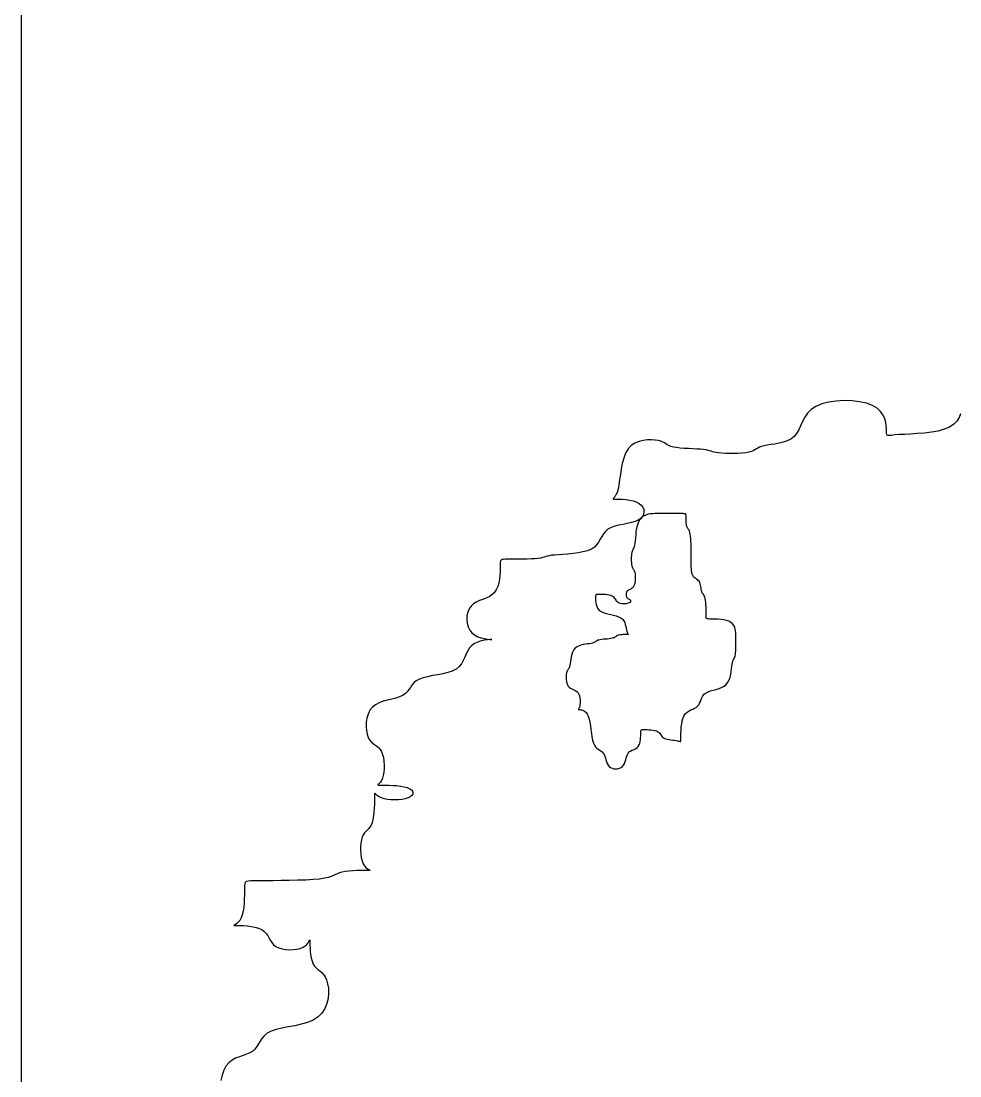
# Model space of a CAD drawing. Header units: millimetres. Extents: x -4017 to 59953, y -688 to 66564.
# Drawn here: x 35108 to 36040, y 10643 to 11690 of the extents above; entities that cross this region are included whole.
import ezdxf

# ---------------------------------------------------------------- set-up
doc = ezdxf.new("R2010")
doc.units = ezdxf.units.MM
doc.layers.add('www.cad-blocks.net', color=7, linetype='Continuous')

# ---------------------------------------------------------------- blocks, each defined once
blk = doc.blocks.new('A$C516926BB')
blk.add_line((37.5671, 38.5194), (37.5671, 0))
blk = doc.blocks.new('A$C041A49A9')
at = {"linetype": 'Continuous'}
for p, q in [((0.6183, 1.5822), (0.6114, 1.5804)), ((0.6258, 1.5833), (0.6183, 1.5822)), ((0.6336, 1.5837), (0.6258, 1.5833)), ((0.6415, 1.5834), (0.6336, 1.5837)), ((0.649, 1.5825), (0.6415, 1.5834)), ((0.6558, 1.581), (0.649, 1.5825)), ((0.5973, 1.5712), (0.5946, 1.5672)), ((0.6009, 1.5748), (0.5973, 1.5712)), ((0.6056, 1.578), (0.6009, 1.5748)), ((0.6114, 1.5804), (0.6056, 1.578)), ((0.6617, 1.5788), (0.6558, 1.581)), ((0.6663, 1.5761), (0.6617, 1.5788)), ((0.6698, 1.5728), (0.6663, 1.5761)), ((0.6723, 1.5693), (0.6698, 1.5728)), ((0.5924, 1.563), (0.5904, 1.5588)), ((0.5946, 1.5672), (0.5924, 1.563)), ((0.674, 1.5657), (0.6723, 1.5693)), ((0.675, 1.5621), (0.674, 1.5657)), ((0.6755, 1.5587), (0.675, 1.5621)), ((0.7455, 1.5634), (0.7424, 1.5602)), ((0.7478, 1.567), (0.7455, 1.5634)), ((0.7493, 1.5707), (0.7478, 1.567)), ((0.5865, 1.5511), (0.584, 1.548)), ((0.5886, 1.5548), (0.5865, 1.5511)), ((0.5904, 1.5588), (0.5886, 1.5548)), ((0.6757, 1.5556), (0.6755, 1.5587)), ((0.6757, 1.5531), (0.6757, 1.5556)), ((0.6758, 1.5513), (0.6757, 1.5531)), ((0.6759, 1.5501), (0.6758, 1.5513)), ((0.6764, 1.5493), (0.6759, 1.5501)), ((0.6935, 1.5502), (0.6882, 1.5499)), ((0.6996, 1.5505), (0.6935, 1.5502)), ((0.7063, 1.5509), (0.6996, 1.5505)), ((0.7133, 1.5515), (0.7063, 1.5509)), ((0.7203, 1.5523), (0.7133, 1.5515)), ((0.727, 1.5535), (0.7203, 1.5523)), ((0.7331, 1.5552), (0.727, 1.5535)), ((0.7383, 1.5574), (0.7331, 1.5552)), ((0.7424, 1.5602), (0.7383, 1.5574)), ((0.426, 1.5414), (0.4224, 1.539)), ((0.4301, 1.5431), (0.426, 1.5414)), ((0.4342, 1.5442), (0.4301, 1.5431)), ((0.4384, 1.5447), (0.4342, 1.5442)), ((0.4424, 1.5448), (0.4384, 1.5447)), ((0.4461, 1.5445), (0.4424, 1.5448)), ((0.4492, 1.544), (0.4461, 1.5445)), ((0.4517, 1.5434), (0.4492, 1.544)), ((0.4537, 1.5426), (0.4517, 1.5434)), ((0.4553, 1.5417), (0.4537, 1.5426)), ((0.4567, 1.5408), (0.4553, 1.5417)), ((0.4581, 1.5399), (0.4567, 1.5408)), ((0.4598, 1.539), (0.4581, 1.5399)), ((0.5609, 1.54), (0.5572, 1.5395)), ((0.5649, 1.5405), (0.5609, 1.54)), ((0.5691, 1.5413), (0.5649, 1.5405)), ((0.5732, 1.5423), (0.5691, 1.5413)), ((0.5773, 1.5437), (0.5732, 1.5423)), ((0.5809, 1.5455), (0.5773, 1.5437)), ((0.584, 1.548), (0.5809, 1.5455)), ((0.6773, 1.549), (0.6764, 1.5493)), ((0.6788, 1.549), (0.6773, 1.549)), ((0.681, 1.5492), (0.6788, 1.549)), ((0.6841, 1.5496), (0.681, 1.5492)), ((0.6882, 1.5499), (0.6841, 1.5496)), ((0.4168, 1.5315), (0.4149, 1.5267)), ((0.4193, 1.5357), (0.4168, 1.5315)), ((0.4224, 1.539), (0.4193, 1.5357)), ((0.4617, 1.5383), (0.4598, 1.539)), ((0.4642, 1.5376), (0.4617, 1.5383)), ((0.4673, 1.537), (0.4642, 1.5376)), ((0.471, 1.5366), (0.4673, 1.537)), ((0.475, 1.5363), (0.471, 1.5366)), ((0.4792, 1.5361), (0.475, 1.5363)), ((0.4834, 1.5358), (0.4792, 1.5361)), ((0.4874, 1.5356), (0.4834, 1.5358)), ((0.491, 1.5354), (0.4874, 1.5356)), ((0.4942, 1.5351), (0.491, 1.5354)), ((0.4966, 1.5348), (0.4942, 1.5351)), ((0.4986, 1.5343), (0.4966, 1.5348)), ((0.5002, 1.5339), (0.4986, 1.5343)), ((0.5017, 1.5334), (0.5002, 1.5339)), ((0.5031, 1.5329), (0.5017, 1.5334)), ((0.5047, 1.5325), (0.5031, 1.5329)), ((0.5067, 1.5321), (0.5047, 1.5325)), ((0.5091, 1.5317), (0.5067, 1.5321)), ((0.5123, 1.5314), (0.5091, 1.5317)), ((0.5159, 1.5312), (0.5123, 1.5314)), ((0.5199, 1.5311), (0.5159, 1.5312)), ((0.5241, 1.5312), (0.5199, 1.5311)), ((0.5283, 1.5313), (0.5241, 1.5312)), ((0.5323, 1.5315), (0.5283, 1.5313)), ((0.536, 1.5319), (0.5323, 1.5315)), ((0.5391, 1.5325), (0.536, 1.5319)), ((0.5416, 1.5331), (0.5391, 1.5325)), ((0.5435, 1.5339), (0.5416, 1.5331)), ((0.5452, 1.5348), (0.5435, 1.5339)), ((0.5466, 1.5357), (0.5452, 1.5348)), ((0.548, 1.5366), (0.5466, 1.5357)), ((0.5496, 1.5374), (0.548, 1.5366)), ((0.5516, 1.5382), (0.5496, 1.5374)), ((0.5541, 1.5389), (0.5516, 1.5382)), ((0.5572, 1.5395), (0.5541, 1.5389)), ((0.4135, 1.5213), (0.4124, 1.5158)), ((0.4149, 1.5267), (0.4135, 1.5213)), ((0.4116, 1.5102), (0.4108, 1.5049)), ((0.4124, 1.5158), (0.4116, 1.5102)), ((0.4101, 1.5), (0.4093, 1.4959)), ((0.4108, 1.5049), (0.4101, 1.5)), ((0.4061, 1.4883), (0.4052, 1.4871)), ((0.4072, 1.4901), (0.4061, 1.4883)), ((0.4083, 1.4926), (0.4072, 1.4901)), ((0.4093, 1.4959), (0.4083, 1.4926)), ((0.4046, 1.4864), (0.4045, 1.4861)), ((0.4045, 1.4861), (0.4049, 1.4859)), ((0.4052, 1.4871), (0.4046, 1.4864)), ((0.4049, 1.4859), (0.4061, 1.4859)), ((0.4061, 1.4859), (0.408, 1.4859)), ((0.408, 1.4859), (0.4107, 1.4858)), ((0.4107, 1.4858), (0.4138, 1.4857)), ((0.4138, 1.4857), (0.4172, 1.4854)), ((0.4172, 1.4854), (0.4207, 1.4849)), ((0.4207, 1.4849), (0.4242, 1.4841)), ((0.4242, 1.4841), (0.4274, 1.4831)), ((0.4274, 1.4831), (0.4302, 1.4817)), ((0.4302, 1.4817), (0.4323, 1.48)), ((0.4323, 1.48), (0.4339, 1.478)), ((0.4339, 1.478), (0.4348, 1.4757)), ((0.4318, 1.4668), (0.4293, 1.465)), ((0.4326, 1.4675), (0.4309, 1.4656)), ((0.4335, 1.4688), (0.4318, 1.4668)), ((0.4347, 1.469), (0.4326, 1.4675)), ((0.4346, 1.4711), (0.4335, 1.4688)), ((0.435, 1.4734), (0.4346, 1.4711)), ((0.4369, 1.4701), (0.4347, 1.469)), ((0.4348, 1.4757), (0.435, 1.4734)), ((0.4392, 1.4708), (0.4369, 1.4701)), ((0.4416, 1.4712), (0.4392, 1.4708)), ((0.4438, 1.4714), (0.4416, 1.4712)), ((0.4458, 1.4715), (0.4438, 1.4714)), ((0.4476, 1.4715), (0.4458, 1.4715)), ((0.449, 1.4715), (0.4476, 1.4715)), ((0.4501, 1.4715), (0.449, 1.4715)), ((0.451, 1.4715), (0.4501, 1.4715)), ((0.4517, 1.4715), (0.451, 1.4715)), ((0.4525, 1.4715), (0.4517, 1.4715)), ((0.4534, 1.4715), (0.4525, 1.4715)), ((0.4545, 1.4715), (0.4534, 1.4715)), ((0.4559, 1.4715), (0.4545, 1.4715)), ((0.4577, 1.4715), (0.4559, 1.4715)), ((0.4597, 1.4715), (0.4577, 1.4715)), ((0.4619, 1.4715), (0.4597, 1.4715)), ((0.4643, 1.4715), (0.4619, 1.4715)), ((0.4666, 1.4715), (0.4643, 1.4715)), ((0.4688, 1.4715), (0.4666, 1.4715)), ((0.4709, 1.4715), (0.4688, 1.4715)), ((0.4726, 1.4715), (0.4709, 1.4715)), ((0.474, 1.4715), (0.4726, 1.4715)), ((0.475, 1.4714), (0.474, 1.4715)), ((0.4758, 1.4714), (0.475, 1.4714)), ((0.4763, 1.4712), (0.4758, 1.4714)), ((0.4766, 1.4709), (0.4763, 1.4712)), ((0.4767, 1.4704), (0.4766, 1.4709)), ((0.4768, 1.4698), (0.4767, 1.4704)), ((0.4768, 1.4689), (0.4768, 1.4698)), ((0.4768, 1.4679), (0.4768, 1.4689)), ((0.4768, 1.4666), (0.4768, 1.4679)), ((0.4768, 1.4652), (0.4768, 1.4666)), ((0.3993, 1.4559), (0.3969, 1.4539)), ((0.4025, 1.4576), (0.3993, 1.4559)), ((0.4061, 1.4589), (0.4025, 1.4576)), ((0.4101, 1.4599), (0.4061, 1.4589)), ((0.4143, 1.4608), (0.4101, 1.4599)), ((0.4185, 1.4616), (0.4143, 1.4608)), ((0.4225, 1.4626), (0.4185, 1.4616)), ((0.4262, 1.4637), (0.4225, 1.4626)), ((0.4293, 1.465), (0.4262, 1.4637)), ((0.4277, 1.4571), (0.4271, 1.4538)), ((0.4285, 1.4603), (0.4277, 1.4571)), ((0.4295, 1.4632), (0.4285, 1.4603)), ((0.4309, 1.4656), (0.4295, 1.4632)), ((0.4769, 1.4638), (0.4768, 1.4652)), ((0.477, 1.4624), (0.4769, 1.4638)), ((0.4771, 1.461), (0.477, 1.4624)), ((0.4774, 1.4598), (0.4771, 1.461)), ((0.4776, 1.4587), (0.4774, 1.4598)), ((0.478, 1.4578), (0.4776, 1.4587)), ((0.4784, 1.4571), (0.478, 1.4578)), ((0.4789, 1.4565), (0.4784, 1.4571)), ((0.4793, 1.4558), (0.4789, 1.4565)), ((0.4798, 1.4551), (0.4793, 1.4558)), ((0.3917, 1.4461), (0.39, 1.4433)), ((0.3932, 1.4488), (0.3917, 1.4461)), ((0.3949, 1.4515), (0.3932, 1.4488)), ((0.3969, 1.4539), (0.3949, 1.4515)), ((0.4265, 1.4474), (0.4262, 1.4445)), ((0.4268, 1.4506), (0.4265, 1.4474)), ((0.4271, 1.4538), (0.4268, 1.4506)), ((0.4803, 1.4541), (0.4798, 1.4551)), ((0.4807, 1.4528), (0.4803, 1.4541)), ((0.481, 1.4512), (0.4807, 1.4528)), ((0.4813, 1.4491), (0.481, 1.4512)), ((0.4815, 1.4467), (0.4813, 1.4491)), ((0.4817, 1.4441), (0.4815, 1.4467)), ((0.3828, 1.4362), (0.379, 1.4346)), ((0.3858, 1.4383), (0.3828, 1.4362)), ((0.3881, 1.4407), (0.3858, 1.4383)), ((0.39, 1.4433), (0.3881, 1.4407)), ((0.4236, 1.4349), (0.4232, 1.434)), ((0.424, 1.4357), (0.4236, 1.4349)), ((0.4244, 1.4365), (0.424, 1.4357)), ((0.4249, 1.4375), (0.4244, 1.4365)), ((0.4253, 1.4386), (0.4249, 1.4375)), ((0.4256, 1.4401), (0.4253, 1.4386)), ((0.426, 1.4421), (0.4256, 1.4401)), ((0.4262, 1.4445), (0.426, 1.4421)), ((0.4818, 1.4413), (0.4817, 1.4441)), ((0.4819, 1.4386), (0.4818, 1.4413)), ((0.4819, 1.4359), (0.4819, 1.4386)), ((0.4819, 1.4335), (0.4819, 1.4359)), ((0.2927, 1.4245), (0.2924, 1.4234)), ((0.2932, 1.4253), (0.2927, 1.4245)), ((0.2941, 1.4258), (0.2932, 1.4253)), ((0.2955, 1.4261), (0.2941, 1.4258)), ((0.2973, 1.4262), (0.2955, 1.4261)), ((0.2998, 1.4262), (0.2973, 1.4262)), ((0.3029, 1.4262), (0.2998, 1.4262)), ((0.3066, 1.4262), (0.3029, 1.4262)), ((0.3106, 1.4262), (0.3066, 1.4262)), ((0.3148, 1.4263), (0.3106, 1.4262)), ((0.319, 1.4264), (0.3148, 1.4263)), ((0.323, 1.4265), (0.319, 1.4264)), ((0.3266, 1.4267), (0.323, 1.4265)), ((0.3298, 1.427), (0.3266, 1.4267)), ((0.3322, 1.4274), (0.3298, 1.427)), ((0.3342, 1.4278), (0.3322, 1.4274)), ((0.3359, 1.4283), (0.3342, 1.4278)), ((0.3374, 1.4287), (0.3359, 1.4283)), ((0.3391, 1.4292), (0.3374, 1.4287)), ((0.341, 1.4297), (0.3391, 1.4292)), ((0.3433, 1.4301), (0.341, 1.4297)), ((0.3463, 1.4304), (0.3433, 1.4301)), ((0.3502, 1.4307), (0.3463, 1.4304)), ((0.3546, 1.431), (0.3502, 1.4307)), ((0.3595, 1.4313), (0.3546, 1.431)), ((0.3646, 1.4318), (0.3595, 1.4313)), ((0.3696, 1.4324), (0.3646, 1.4318)), ((0.3745, 1.4334), (0.3696, 1.4324)), ((0.379, 1.4346), (0.3745, 1.4334)), ((0.4225, 1.4299), (0.4224, 1.4281)), ((0.4224, 1.4281), (0.4224, 1.4263)), ((0.4224, 1.4263), (0.4224, 1.4244)), ((0.4224, 1.4244), (0.4225, 1.4226)), ((0.4227, 1.4315), (0.4225, 1.4299)), ((0.4229, 1.4329), (0.4227, 1.4315)), ((0.4232, 1.434), (0.4229, 1.4329)), ((0.4819, 1.4315), (0.4819, 1.4335)), ((0.4819, 1.4298), (0.4819, 1.4315)), ((0.4819, 1.4286), (0.4819, 1.4298)), ((0.4819, 1.4276), (0.4819, 1.4286)), ((0.4819, 1.4267), (0.4819, 1.4276)), ((0.4819, 1.426), (0.4819, 1.4267)), ((0.4819, 1.4252), (0.4819, 1.426)), ((0.4819, 1.4243), (0.4819, 1.4252)), ((0.2923, 1.4168), (0.2922, 1.4135)), ((0.2924, 1.4234), (0.2923, 1.4217)), ((0.2923, 1.4217), (0.2923, 1.4195)), ((0.2923, 1.4195), (0.2923, 1.4168)), ((0.4225, 1.4226), (0.4227, 1.421)), ((0.4227, 1.421), (0.4229, 1.4196)), ((0.4229, 1.4196), (0.4232, 1.4185)), ((0.4232, 1.4185), (0.4236, 1.4177)), ((0.4236, 1.4177), (0.424, 1.4169)), ((0.424, 1.4169), (0.4244, 1.4163)), ((0.4244, 1.4163), (0.4249, 1.4157)), ((0.4249, 1.4157), (0.4253, 1.415)), ((0.4253, 1.415), (0.4256, 1.4141)), ((0.4256, 1.4141), (0.426, 1.413)), ((0.4819, 1.4232), (0.4819, 1.4243)), ((0.4819, 1.4218), (0.4819, 1.4232)), ((0.4819, 1.4202), (0.4819, 1.4218)), ((0.482, 1.4184), (0.4819, 1.4202)), ((0.4821, 1.4166), (0.482, 1.4184)), ((0.4823, 1.4147), (0.4821, 1.4166)), ((0.4826, 1.413), (0.4823, 1.4147)), ((0.2916, 1.4063), (0.2909, 1.4025)), ((0.292, 1.41), (0.2916, 1.4063)), ((0.2922, 1.4135), (0.292, 1.41)), ((0.426, 1.413), (0.4262, 1.4116)), ((0.4263, 1.4045), (0.426, 1.4027)), ((0.4262, 1.4116), (0.4264, 1.41)), ((0.4264, 1.4063), (0.4263, 1.4045)), ((0.4264, 1.41), (0.4264, 1.4082)), ((0.4264, 1.4082), (0.4264, 1.4063)), ((0.483, 1.4113), (0.4826, 1.413)), ((0.4835, 1.4099), (0.483, 1.4113)), ((0.4842, 1.4088), (0.4835, 1.4099)), ((0.485, 1.408), (0.4842, 1.4088)), ((0.4858, 1.4073), (0.485, 1.408)), ((0.4867, 1.4067), (0.4858, 1.4073)), ((0.4876, 1.4062), (0.4867, 1.4067)), ((0.4885, 1.4056), (0.4876, 1.4062)), ((0.4893, 1.4049), (0.4885, 1.4056)), ((0.49, 1.4041), (0.4893, 1.4049)), ((0.4905, 1.403), (0.49, 1.4041)), ((0.2865, 1.393), (0.2841, 1.3908)), ((0.2884, 1.3958), (0.2865, 1.393)), ((0.2899, 1.399), (0.2884, 1.3958)), ((0.2909, 1.4025), (0.2899, 1.399)), ((0.4177, 1.3933), (0.4175, 1.3925)), ((0.4181, 1.3941), (0.4177, 1.3933)), ((0.4187, 1.3948), (0.4181, 1.3941)), ((0.4193, 1.3953), (0.4187, 1.3948)), ((0.4201, 1.3958), (0.4193, 1.3953)), ((0.421, 1.3962), (0.4201, 1.3958)), ((0.4219, 1.3966), (0.421, 1.3962)), ((0.4228, 1.3971), (0.4219, 1.3966)), ((0.4236, 1.3978), (0.4228, 1.3971)), ((0.4244, 1.3986), (0.4236, 1.3978)), ((0.4251, 1.3997), (0.4244, 1.3986)), ((0.4256, 1.4011), (0.4251, 1.3997)), ((0.426, 1.4027), (0.4256, 1.4011)), ((0.4909, 1.4018), (0.4905, 1.403)), ((0.4912, 1.4004), (0.4909, 1.4018)), ((0.4915, 1.399), (0.4912, 1.4004)), ((0.4917, 1.3975), (0.4915, 1.399)), ((0.4919, 1.3962), (0.4917, 1.3975)), ((0.4921, 1.3949), (0.4919, 1.3962)), ((0.4924, 1.3938), (0.4921, 1.3949)), ((0.4928, 1.393), (0.4924, 1.3938)), ((0.4932, 1.3923), (0.4928, 1.393)), ((0.2686, 1.3836), (0.2658, 1.3819)), ((0.2717, 1.3851), (0.2686, 1.3836)), ((0.275, 1.3863), (0.2717, 1.3851)), ((0.2782, 1.3876), (0.275, 1.3863)), ((0.2813, 1.389), (0.2782, 1.3876)), ((0.2841, 1.3908), (0.2813, 1.389)), ((0.3871, 1.3905), (0.3869, 1.3899)), ((0.3869, 1.3899), (0.3869, 1.389)), ((0.3869, 1.389), (0.3869, 1.388)), ((0.3869, 1.388), (0.3869, 1.3866)), ((0.3869, 1.3866), (0.387, 1.3849)), ((0.387, 1.3849), (0.3872, 1.3832)), ((0.3873, 1.3909), (0.3871, 1.3905)), ((0.3872, 1.3832), (0.3875, 1.3813)), ((0.3877, 1.3911), (0.3873, 1.3909)), ((0.3883, 1.3912), (0.3877, 1.3911)), ((0.3891, 1.3913), (0.3883, 1.3912)), ((0.3902, 1.3913), (0.3891, 1.3913)), ((0.3916, 1.3913), (0.3902, 1.3913)), ((0.3932, 1.3912), (0.3916, 1.3913)), ((0.395, 1.3912), (0.3932, 1.3912)), ((0.3969, 1.3911), (0.395, 1.3912)), ((0.3987, 1.3909), (0.3969, 1.3911)), ((0.4005, 1.3906), (0.3987, 1.3909)), ((0.4021, 1.3902), (0.4005, 1.3906)), ((0.4035, 1.3897), (0.4021, 1.3902)), ((0.4046, 1.389), (0.4035, 1.3897)), ((0.4054, 1.3882), (0.4046, 1.389)), ((0.4061, 1.3873), (0.4054, 1.3882)), ((0.4067, 1.3864), (0.4061, 1.3873)), ((0.4073, 1.3855), (0.4067, 1.3864)), ((0.4078, 1.3847), (0.4073, 1.3855)), ((0.4085, 1.3839), (0.4078, 1.3847)), ((0.4094, 1.3832), (0.4085, 1.3839)), ((0.4104, 1.3827), (0.4094, 1.3832)), ((0.4117, 1.3823), (0.4104, 1.3827)), ((0.4174, 1.3916), (0.4173, 1.3907)), ((0.4173, 1.3907), (0.4174, 1.3898)), ((0.4175, 1.3925), (0.4174, 1.3916)), ((0.4174, 1.3898), (0.4176, 1.389)), ((0.4176, 1.389), (0.4179, 1.3883)), ((0.4179, 1.3883), (0.4183, 1.3878)), ((0.4183, 1.3878), (0.4187, 1.3874)), ((0.4196, 1.3825), (0.4185, 1.3822)), ((0.4187, 1.3874), (0.4191, 1.3871)), ((0.4191, 1.3871), (0.4196, 1.3868)), ((0.4196, 1.3868), (0.4201, 1.3866)), ((0.4205, 1.3828), (0.4196, 1.3825)), ((0.4201, 1.3866), (0.4205, 1.3864)), ((0.4205, 1.3864), (0.421, 1.3862)), ((0.4211, 1.3832), (0.4205, 1.3828)), ((0.421, 1.3862), (0.4213, 1.3859)), ((0.4215, 1.3837), (0.4211, 1.3832)), ((0.4213, 1.3859), (0.4216, 1.3855)), ((0.4217, 1.3842), (0.4215, 1.3837)), ((0.4216, 1.3855), (0.4218, 1.3851)), ((0.4218, 1.3846), (0.4217, 1.3842)), ((0.4218, 1.3851), (0.4218, 1.3846)), ((0.4937, 1.3917), (0.4932, 1.3923)), ((0.4941, 1.3911), (0.4937, 1.3917)), ((0.4946, 1.3904), (0.4941, 1.3911)), ((0.4951, 1.3896), (0.4946, 1.3904)), ((0.4955, 1.3885), (0.4951, 1.3896)), ((0.4958, 1.3872), (0.4955, 1.3885)), ((0.4961, 1.3855), (0.4958, 1.3872)), ((0.4963, 1.3835), (0.4961, 1.3855)), ((0.4965, 1.3813), (0.4963, 1.3835)), ((0.2601, 1.3737), (0.2594, 1.3701)), ((0.2615, 1.3769), (0.2601, 1.3737)), ((0.2634, 1.3797), (0.2615, 1.3769)), ((0.2658, 1.3819), (0.2634, 1.3797)), ((0.3875, 1.3813), (0.3881, 1.3795)), ((0.3881, 1.3795), (0.389, 1.3777)), ((0.389, 1.3777), (0.3903, 1.3761)), ((0.3903, 1.3761), (0.3919, 1.3747)), ((0.3919, 1.3747), (0.394, 1.3736)), ((0.394, 1.3736), (0.3965, 1.3727)), ((0.3965, 1.3727), (0.3992, 1.372)), ((0.3992, 1.372), (0.402, 1.3714)), ((0.4131, 1.382), (0.4117, 1.3823)), ((0.4145, 1.3819), (0.4131, 1.382)), ((0.4159, 1.3819), (0.4145, 1.3819)), ((0.4173, 1.382), (0.4159, 1.3819)), ((0.4185, 1.3822), (0.4173, 1.382)), ((0.4966, 1.379), (0.4965, 1.3813)), ((0.4966, 1.3768), (0.4966, 1.379)), ((0.4967, 1.3746), (0.4966, 1.3768)), ((0.4967, 1.3726), (0.4967, 1.3746)), ((0.4967, 1.3709), (0.4967, 1.3726)), ((0.2594, 1.3701), (0.2592, 1.3664)), ((0.2592, 1.3664), (0.2595, 1.3627)), ((0.2595, 1.3627), (0.2605, 1.3592)), ((0.402, 1.3714), (0.4048, 1.3707)), ((0.4048, 1.3707), (0.4075, 1.37)), ((0.4075, 1.37), (0.4099, 1.3691)), ((0.4099, 1.3691), (0.412, 1.368)), ((0.412, 1.368), (0.4137, 1.3667)), ((0.4137, 1.3667), (0.4149, 1.365)), ((0.4149, 1.365), (0.4159, 1.3633)), ((0.4159, 1.3633), (0.4165, 1.3614)), ((0.4967, 1.3695), (0.4967, 1.3709)), ((0.4968, 1.3685), (0.4967, 1.3695)), ((0.4969, 1.3678), (0.4968, 1.3685)), ((0.4973, 1.3673), (0.4969, 1.3678)), ((0.4979, 1.367), (0.4973, 1.3673)), ((0.4988, 1.3669), (0.4979, 1.367)), ((0.5, 1.3668), (0.4988, 1.3669)), ((0.5016, 1.3668), (0.5, 1.3668)), ((0.5037, 1.3668), (0.5016, 1.3668)), ((0.5061, 1.3668), (0.5037, 1.3668)), ((0.5087, 1.3666), (0.5061, 1.3668)), ((0.5115, 1.3664), (0.5087, 1.3666)), ((0.5142, 1.366), (0.5115, 1.3664)), ((0.5169, 1.3654), (0.5142, 1.366)), ((0.5193, 1.3646), (0.5169, 1.3654)), ((0.5213, 1.3635), (0.5193, 1.3646)), ((0.523, 1.3621), (0.5213, 1.3635)), ((0.5242, 1.3605), (0.523, 1.3621)), ((0.2605, 1.3592), (0.2621, 1.3559)), ((0.2621, 1.3559), (0.2642, 1.3532)), ((0.2642, 1.3532), (0.267, 1.351)), ((0.4117, 1.3511), (0.4104, 1.3509)), ((0.413, 1.3513), (0.4117, 1.3511)), ((0.4144, 1.3514), (0.413, 1.3513)), ((0.4157, 1.3514), (0.4144, 1.3514)), ((0.4169, 1.3514), (0.4157, 1.3514)), ((0.4165, 1.3614), (0.417, 1.3595)), ((0.418, 1.3514), (0.4169, 1.3514)), ((0.417, 1.3595), (0.4173, 1.3578)), ((0.4173, 1.3578), (0.4176, 1.3562)), ((0.4176, 1.3562), (0.4179, 1.3548)), ((0.4179, 1.3548), (0.4183, 1.3537)), ((0.4188, 1.3514), (0.418, 1.3514)), ((0.4183, 1.3537), (0.4186, 1.3528)), ((0.4186, 1.3528), (0.419, 1.3523)), ((0.4192, 1.3515), (0.4188, 1.3514)), ((0.419, 1.3523), (0.4193, 1.3519)), ((0.4195, 1.3515), (0.4192, 1.3515)), ((0.4193, 1.3519), (0.4195, 1.3516)), ((0.4195, 1.3516), (0.4195, 1.3515)), ((0.5251, 1.3587), (0.5242, 1.3605)), ((0.5257, 1.3569), (0.5251, 1.3587)), ((0.526, 1.355), (0.5257, 1.3569)), ((0.5262, 1.3532), (0.526, 1.355)), ((0.5263, 1.3516), (0.5262, 1.3532)), ((0.5263, 1.3502), (0.5263, 1.3516)), ((0.2642, 1.3406), (0.262, 1.3382)), ((0.267, 1.3426), (0.2642, 1.3406)), ((0.267, 1.351), (0.2702, 1.3493)), ((0.2702, 1.344), (0.267, 1.3426)), ((0.2702, 1.3493), (0.2735, 1.3481)), ((0.2735, 1.3451), (0.2702, 1.344)), ((0.2735, 1.3481), (0.2767, 1.3474)), ((0.2767, 1.3458), (0.2735, 1.3451)), ((0.2767, 1.3474), (0.2796, 1.3469)), ((0.2796, 1.3462), (0.2767, 1.3458)), ((0.2796, 1.3469), (0.282, 1.3466)), ((0.282, 1.3464), (0.2796, 1.3462)), ((0.282, 1.3466), (0.2836, 1.3465)), ((0.2836, 1.3465), (0.282, 1.3464)), ((0.2836, 1.3465), (0.2842, 1.3465)), ((0.2842, 1.3465), (0.2836, 1.3465)), ((0.3724, 1.3408), (0.3702, 1.34)), ((0.3747, 1.3414), (0.3724, 1.3408)), ((0.3769, 1.3418), (0.3747, 1.3414)), ((0.3791, 1.3421), (0.3769, 1.3418)), ((0.3811, 1.3423), (0.3791, 1.3421)), ((0.3828, 1.3426), (0.3811, 1.3423)), ((0.3842, 1.343), (0.3828, 1.3426)), ((0.3852, 1.3434), (0.3842, 1.343)), ((0.3861, 1.3439), (0.3852, 1.3434)), ((0.3868, 1.3443), (0.3861, 1.3439)), ((0.3875, 1.3448), (0.3868, 1.3443)), ((0.3882, 1.3453), (0.3875, 1.3448)), ((0.3891, 1.3457), (0.3882, 1.3453)), ((0.3902, 1.346), (0.3891, 1.3457)), ((0.3916, 1.3463), (0.3902, 1.346)), ((0.3932, 1.3465), (0.3916, 1.3463)), ((0.395, 1.3467), (0.3932, 1.3465)), ((0.3969, 1.3469), (0.395, 1.3467)), ((0.3987, 1.347), (0.3969, 1.3469)), ((0.4005, 1.3472), (0.3987, 1.347)), ((0.4021, 1.3474), (0.4005, 1.3472)), ((0.4035, 1.3477), (0.4021, 1.3474)), ((0.4046, 1.348), (0.4035, 1.3477)), ((0.4054, 1.3483), (0.4046, 1.348)), ((0.4061, 1.3487), (0.4054, 1.3483)), ((0.4067, 1.3492), (0.4061, 1.3487)), ((0.4073, 1.3496), (0.4067, 1.3492)), ((0.4078, 1.35), (0.4073, 1.3496)), ((0.4085, 1.3504), (0.4078, 1.35)), ((0.4094, 1.3507), (0.4085, 1.3504)), ((0.4104, 1.3509), (0.4094, 1.3507)), ((0.5262, 1.3388), (0.5263, 1.3406)), ((0.5263, 1.3491), (0.5263, 1.3502)), ((0.5263, 1.3482), (0.5263, 1.3491)), ((0.5263, 1.3475), (0.5263, 1.3482)), ((0.5263, 1.3469), (0.5263, 1.3475)), ((0.5263, 1.3463), (0.5263, 1.3469)), ((0.5263, 1.3455), (0.5263, 1.3463)), ((0.5263, 1.3447), (0.5263, 1.3455)), ((0.5263, 1.3436), (0.5263, 1.3447)), ((0.5263, 1.3422), (0.5263, 1.3436)), ((0.5263, 1.3406), (0.5263, 1.3422)), ((0.2587, 1.3322), (0.2573, 1.3289)), ((0.2603, 1.3353), (0.2587, 1.3322)), ((0.262, 1.3382), (0.2603, 1.3353)), ((0.3634, 1.3316), (0.3628, 1.3293)), ((0.3641, 1.3338), (0.3634, 1.3316)), ((0.3652, 1.3359), (0.3641, 1.3338)), ((0.3665, 1.3376), (0.3652, 1.3359)), ((0.3682, 1.339), (0.3665, 1.3376)), ((0.3702, 1.34), (0.3682, 1.339)), ((0.5252, 1.3292), (0.5255, 1.3303)), ((0.5255, 1.3303), (0.5258, 1.3317)), ((0.5258, 1.3317), (0.526, 1.3333)), ((0.526, 1.3333), (0.5261, 1.3351)), ((0.5261, 1.3351), (0.5262, 1.3369)), ((0.5262, 1.3369), (0.5262, 1.3388)), ((0.2539, 1.3225), (0.2515, 1.3196)), ((0.2557, 1.3256), (0.2539, 1.3225)), ((0.2573, 1.3289), (0.2557, 1.3256)), ((0.3616, 1.3209), (0.3612, 1.3195)), ((0.3619, 1.3227), (0.3616, 1.3209)), ((0.3621, 1.3247), (0.3619, 1.3227)), ((0.3624, 1.3269), (0.3621, 1.3247)), ((0.3628, 1.3293), (0.3624, 1.3269)), ((0.522, 1.3174), (0.5222, 1.3199)), ((0.5222, 1.3199), (0.5225, 1.322)), ((0.5225, 1.322), (0.5228, 1.3236)), ((0.5228, 1.3236), (0.5232, 1.3249)), ((0.5232, 1.3249), (0.5236, 1.3259)), ((0.5236, 1.3259), (0.524, 1.3268)), ((0.524, 1.3268), (0.5244, 1.3275)), ((0.5244, 1.3275), (0.5248, 1.3283)), ((0.5248, 1.3283), (0.5252, 1.3292)), ((0.2203, 1.3096), (0.2159, 1.3085)), ((0.2252, 1.3106), (0.2203, 1.3096)), ((0.2303, 1.3115), (0.2252, 1.3106)), ((0.2354, 1.3125), (0.2303, 1.3115)), ((0.2403, 1.3137), (0.2354, 1.3125)), ((0.2447, 1.3152), (0.2403, 1.3137)), ((0.2485, 1.3171), (0.2447, 1.3152)), ((0.2515, 1.3196), (0.2485, 1.3171)), ((0.3579, 1.312), (0.3577, 1.3104)), ((0.3577, 1.3104), (0.3577, 1.3086)), ((0.3582, 1.3134), (0.3579, 1.312)), ((0.3585, 1.3145), (0.3582, 1.3134)), ((0.3589, 1.3154), (0.3585, 1.3145)), ((0.3594, 1.3162), (0.3589, 1.3154)), ((0.3599, 1.3169), (0.3594, 1.3162)), ((0.3604, 1.3176), (0.3599, 1.3169)), ((0.3608, 1.3185), (0.3604, 1.3176)), ((0.3612, 1.3195), (0.3608, 1.3185)), ((0.5205, 1.3091), (0.5212, 1.3119)), ((0.5212, 1.3119), (0.5216, 1.3147)), ((0.5216, 1.3147), (0.522, 1.3174)), ((0.2032, 1.299), (0.2016, 1.2967)), ((0.2048, 1.3013), (0.2032, 1.299)), ((0.2067, 1.3035), (0.2048, 1.3013)), ((0.2091, 1.3055), (0.2067, 1.3035)), ((0.2121, 1.3072), (0.2091, 1.3055)), ((0.2159, 1.3085), (0.2121, 1.3072)), ((0.3577, 1.3086), (0.3577, 1.3068)), ((0.3577, 1.3068), (0.358, 1.3049)), ((0.358, 1.3049), (0.3584, 1.3032)), ((0.3584, 1.3032), (0.359, 1.3015)), ((0.359, 1.3015), (0.3598, 1.3002)), ((0.3598, 1.3002), (0.3608, 1.2991)), ((0.3608, 1.2991), (0.362, 1.2982)), ((0.5095, 1.2979), (0.5121, 1.2989)), ((0.5121, 1.2989), (0.5146, 1.3002)), ((0.5146, 1.3002), (0.5167, 1.3019)), ((0.5167, 1.3019), (0.5184, 1.304)), ((0.5184, 1.304), (0.5196, 1.3064)), ((0.5196, 1.3064), (0.5205, 1.3091)), ((0.1887, 1.2884), (0.1847, 1.2874)), ((0.1924, 1.2895), (0.1887, 1.2884)), ((0.1955, 1.2909), (0.1924, 1.2895)), ((0.198, 1.2926), (0.1955, 1.2909)), ((0.2, 1.2946), (0.198, 1.2926)), ((0.2016, 1.2967), (0.2, 1.2946)), ((0.362, 1.2982), (0.3633, 1.2975)), ((0.3633, 1.2975), (0.3647, 1.2968)), ((0.3647, 1.2968), (0.3661, 1.2962)), ((0.3661, 1.2962), (0.3674, 1.2955)), ((0.3674, 1.2955), (0.3686, 1.2946)), ((0.3686, 1.2946), (0.3696, 1.2935)), ((0.3696, 1.2935), (0.3705, 1.2921)), ((0.3705, 1.2921), (0.3711, 1.2905)), ((0.3711, 1.2905), (0.3715, 1.2887)), ((0.3715, 1.2887), (0.3717, 1.2869)), ((0.4918, 1.2869), (0.4926, 1.2887)), ((0.4926, 1.2887), (0.4936, 1.2905)), ((0.4936, 1.2905), (0.4949, 1.2921)), ((0.4949, 1.2921), (0.4966, 1.2935)), ((0.4966, 1.2935), (0.4987, 1.2946)), ((0.4987, 1.2946), (0.5011, 1.2955)), ((0.5011, 1.2955), (0.5038, 1.2963)), ((0.5038, 1.2963), (0.5066, 1.297)), ((0.5066, 1.297), (0.5095, 1.2979)), ((0.1655, 1.2793), (0.1631, 1.2762)), ((0.1687, 1.2818), (0.1655, 1.2793)), ((0.1723, 1.2837), (0.1687, 1.2818)), ((0.1763, 1.2852), (0.1723, 1.2837)), ((0.1805, 1.2864), (0.1763, 1.2852)), ((0.1847, 1.2874), (0.1805, 1.2864)), ((0.3702, 1.2777), (0.3699, 1.2773)), ((0.3705, 1.2783), (0.3702, 1.2777)), ((0.3709, 1.2791), (0.3705, 1.2783)), ((0.3713, 1.2802), (0.3709, 1.2791)), ((0.3715, 1.2816), (0.3713, 1.2802)), ((0.3717, 1.2832), (0.3715, 1.2816)), ((0.3717, 1.2869), (0.3718, 1.285)), ((0.3718, 1.285), (0.3717, 1.2832)), ((0.4835, 1.2774), (0.4852, 1.2782)), ((0.4852, 1.2782), (0.4869, 1.2791)), ((0.4869, 1.2791), (0.4883, 1.2802)), ((0.4883, 1.2802), (0.4894, 1.2816)), ((0.4894, 1.2816), (0.4902, 1.2832)), ((0.4902, 1.2832), (0.491, 1.285)), ((0.491, 1.285), (0.4918, 1.2869)), ((0.1601, 1.2685), (0.1594, 1.2643)), ((0.1613, 1.2725), (0.1601, 1.2685)), ((0.1631, 1.2762), (0.1613, 1.2725)), ((0.3699, 1.2773), (0.3697, 1.2771)), ((0.3697, 1.2771), (0.3697, 1.277)), ((0.3697, 1.277), (0.3699, 1.2769)), ((0.3699, 1.2769), (0.3704, 1.2769)), ((0.3704, 1.2769), (0.3712, 1.2769)), ((0.3712, 1.2769), (0.3722, 1.2768)), ((0.3722, 1.2768), (0.3734, 1.2766)), ((0.3734, 1.2766), (0.3748, 1.2761)), ((0.3748, 1.2761), (0.3761, 1.2753)), ((0.3761, 1.2753), (0.3775, 1.2741)), ((0.3775, 1.2741), (0.3787, 1.2725)), ((0.3787, 1.2725), (0.3798, 1.2703)), ((0.3798, 1.2703), (0.3806, 1.2675)), ((0.3806, 1.2675), (0.3813, 1.2643)), ((0.4731, 1.2659), (0.4739, 1.2687)), ((0.4739, 1.2687), (0.475, 1.2711)), ((0.475, 1.2711), (0.4764, 1.2731)), ((0.4764, 1.2731), (0.478, 1.2745)), ((0.478, 1.2745), (0.4798, 1.2757)), ((0.4798, 1.2757), (0.4816, 1.2766)), ((0.4816, 1.2766), (0.4835, 1.2774)), ((0.1594, 1.2643), (0.1593, 1.2601)), ((0.1593, 1.2601), (0.1596, 1.2561)), ((0.3813, 1.2643), (0.3819, 1.2607)), ((0.3819, 1.2607), (0.3823, 1.257)), ((0.3823, 1.257), (0.3828, 1.2533)), ((0.4323, 1.2566), (0.4326, 1.2568)), ((0.4326, 1.2568), (0.4332, 1.257)), ((0.4332, 1.257), (0.4341, 1.257)), ((0.4341, 1.257), (0.4352, 1.257)), ((0.4352, 1.257), (0.4365, 1.257)), ((0.4365, 1.257), (0.4382, 1.257)), ((0.4382, 1.257), (0.4399, 1.2569)), ((0.4399, 1.2569), (0.4418, 1.2568)), ((0.4418, 1.2568), (0.4436, 1.2566)), ((0.4718, 1.2565), (0.4721, 1.2597)), ((0.4721, 1.2597), (0.4725, 1.2628)), ((0.4725, 1.2628), (0.4731, 1.2659)), ((0.1596, 1.2561), (0.1603, 1.2525)), ((0.1603, 1.2525), (0.1614, 1.2493)), ((0.1614, 1.2493), (0.1628, 1.2469)), ((0.1628, 1.2469), (0.1644, 1.2449)), ((0.3828, 1.2533), (0.3833, 1.2498)), ((0.3833, 1.2498), (0.384, 1.2465)), ((0.384, 1.2465), (0.3848, 1.2437)), ((0.4312, 1.2452), (0.4315, 1.2471)), ((0.4315, 1.2471), (0.4317, 1.2489)), ((0.4317, 1.2489), (0.4318, 1.2507)), ((0.4318, 1.2548), (0.4319, 1.2556)), ((0.4318, 1.2537), (0.4318, 1.2548)), ((0.4318, 1.2523), (0.4318, 1.2537)), ((0.4318, 1.2507), (0.4318, 1.2523)), ((0.4319, 1.2556), (0.432, 1.2562)), ((0.432, 1.2562), (0.4323, 1.2566)), ((0.4436, 1.2566), (0.4454, 1.2563)), ((0.4454, 1.2563), (0.447, 1.2559)), ((0.447, 1.2559), (0.4484, 1.2553)), ((0.4484, 1.2553), (0.4495, 1.2546)), ((0.4495, 1.2546), (0.4504, 1.2538)), ((0.4504, 1.2538), (0.4511, 1.2528)), ((0.4511, 1.2528), (0.4517, 1.2519)), ((0.4517, 1.2519), (0.4524, 1.2509)), ((0.4524, 1.2509), (0.4531, 1.25)), ((0.4531, 1.25), (0.454, 1.2492)), ((0.454, 1.2492), (0.4551, 1.2485)), ((0.4551, 1.2485), (0.4565, 1.2479)), ((0.4565, 1.2479), (0.4581, 1.2475)), ((0.4581, 1.2475), (0.4599, 1.2471)), ((0.4599, 1.2471), (0.4617, 1.2469)), ((0.4617, 1.2469), (0.4636, 1.2467)), ((0.4636, 1.2467), (0.4653, 1.2465)), ((0.4653, 1.2465), (0.467, 1.2463)), ((0.4716, 1.2461), (0.4717, 1.2472)), ((0.4717, 1.2536), (0.4718, 1.2565)), ((0.4717, 1.2509), (0.4717, 1.2536)), ((0.4717, 1.2488), (0.4717, 1.2509)), ((0.4717, 1.2472), (0.4717, 1.2488)), ((0.1644, 1.2449), (0.1662, 1.2433)), ((0.1662, 1.2433), (0.168, 1.242)), ((0.168, 1.242), (0.1699, 1.2406)), ((0.1699, 1.2406), (0.1716, 1.2392)), ((0.1716, 1.2392), (0.1733, 1.2374)), ((0.1733, 1.2374), (0.1746, 1.2352)), ((0.3848, 1.2437), (0.3858, 1.2415)), ((0.3858, 1.2415), (0.387, 1.2398)), ((0.387, 1.2398), (0.3884, 1.2385)), ((0.3884, 1.2385), (0.3897, 1.2375)), ((0.3897, 1.2375), (0.3911, 1.2366)), ((0.3911, 1.2366), (0.3924, 1.2358)), ((0.4217, 1.2358), (0.4231, 1.2365)), ((0.4231, 1.2365), (0.4244, 1.2371)), ((0.4244, 1.2371), (0.4258, 1.2377)), ((0.4258, 1.2377), (0.4271, 1.2384)), ((0.4271, 1.2384), (0.4283, 1.2393)), ((0.4283, 1.2393), (0.4294, 1.2404)), ((0.4294, 1.2404), (0.4302, 1.2418)), ((0.4302, 1.2418), (0.4308, 1.2434)), ((0.4308, 1.2434), (0.4312, 1.2452)), ((0.467, 1.2463), (0.4683, 1.246)), ((0.4683, 1.246), (0.4694, 1.2457)), ((0.4694, 1.2457), (0.4703, 1.2454)), ((0.4703, 1.2454), (0.4708, 1.2452)), ((0.4708, 1.2452), (0.4712, 1.2452)), ((0.4712, 1.2452), (0.4715, 1.2455)), ((0.4715, 1.2455), (0.4716, 1.2461)), ((0.1746, 1.2352), (0.1757, 1.2324)), ((0.1757, 1.2324), (0.1765, 1.2292)), ((0.1765, 1.2292), (0.177, 1.2256)), ((0.177, 1.2256), (0.1772, 1.2219)), ((0.3924, 1.2358), (0.3936, 1.2349)), ((0.3936, 1.2349), (0.3947, 1.2338)), ((0.3947, 1.2338), (0.3955, 1.2324)), ((0.3955, 1.2324), (0.3961, 1.2308)), ((0.3961, 1.2308), (0.3967, 1.229)), ((0.3967, 1.229), (0.3972, 1.2271)), ((0.3972, 1.2271), (0.3978, 1.2253)), ((0.4164, 1.2253), (0.4169, 1.2271)), ((0.4169, 1.2271), (0.4175, 1.229)), ((0.4175, 1.229), (0.418, 1.2308)), ((0.418, 1.2308), (0.4187, 1.2324)), ((0.4187, 1.2324), (0.4195, 1.2338)), ((0.4195, 1.2338), (0.4205, 1.2349)), ((0.4205, 1.2349), (0.4217, 1.2358)), ((0.1772, 1.2182), (0.1769, 1.2147)), ((0.1772, 1.2219), (0.1772, 1.2182)), ((0.3978, 1.2253), (0.3985, 1.2235)), ((0.3985, 1.2235), (0.3994, 1.2219)), ((0.3994, 1.2219), (0.4005, 1.2205)), ((0.4005, 1.2205), (0.4018, 1.2194)), ((0.4018, 1.2194), (0.4035, 1.2186)), ((0.4035, 1.2186), (0.4052, 1.2182)), ((0.4052, 1.2182), (0.4071, 1.218)), ((0.4071, 1.218), (0.4089, 1.2182)), ((0.4089, 1.2182), (0.4107, 1.2186)), ((0.4107, 1.2186), (0.4123, 1.2194)), ((0.4123, 1.2194), (0.4137, 1.2205)), ((0.4137, 1.2205), (0.4148, 1.2219)), ((0.4148, 1.2219), (0.4157, 1.2235)), ((0.4157, 1.2235), (0.4164, 1.2253)), ((0.1734, 1.2048), (0.1723, 1.2036)), ((0.1745, 1.2065), (0.1734, 1.2048)), ((0.1755, 1.2087), (0.1745, 1.2065)), ((0.1763, 1.2114), (0.1755, 1.2087)), ((0.1769, 1.2147), (0.1763, 1.2114)), ((0.1678, 1.194), (0.1677, 1.1934)), ((0.1681, 1.1939), (0.1678, 1.194)), ((0.1686, 1.1934), (0.1681, 1.1939)), ((0.1715, 1.2029), (0.171, 1.2024)), ((0.171, 1.2024), (0.171, 1.2021)), ((0.171, 1.2021), (0.1716, 1.202)), ((0.1723, 1.2036), (0.1715, 1.2029)), ((0.1716, 1.202), (0.173, 1.202)), ((0.173, 1.202), (0.1753, 1.202)), ((0.1753, 1.202), (0.1783, 1.202)), ((0.1783, 1.202), (0.1818, 1.2019)), ((0.1818, 1.2019), (0.1857, 1.2017)), ((0.1857, 1.2017), (0.1896, 1.2014)), ((0.1896, 1.2014), (0.1935, 1.2009)), ((0.1935, 1.2009), (0.1971, 1.2003)), ((0.1971, 1.2003), (0.2001, 1.1995)), ((0.2001, 1.1995), (0.2026, 1.1984)), ((0.2026, 1.1984), (0.2043, 1.1971)), ((0.2043, 1.1971), (0.2054, 1.1958)), ((0.2054, 1.1958), (0.2058, 1.1943)), ((0.2058, 1.1943), (0.2055, 1.1929)), ((0.1677, 1.1867), (0.1676, 1.1831)), ((0.1677, 1.1934), (0.1677, 1.192)), ((0.1677, 1.192), (0.1677, 1.1897)), ((0.1677, 1.1897), (0.1677, 1.1867)), ((0.1693, 1.1925), (0.1686, 1.1934)), ((0.1705, 1.1914), (0.1693, 1.1925)), ((0.1722, 1.1903), (0.1705, 1.1914)), ((0.1744, 1.1892), (0.1722, 1.1903)), ((0.1771, 1.1884), (0.1744, 1.1892)), ((0.1804, 1.1878), (0.1771, 1.1884)), ((0.1839, 1.1874), (0.1804, 1.1878)), ((0.1876, 1.1873), (0.1839, 1.1874)), ((0.1913, 1.1874), (0.1876, 1.1873)), ((0.1949, 1.1878), (0.1913, 1.1874)), ((0.1981, 1.1884), (0.1949, 1.1878)), ((0.2009, 1.1892), (0.1981, 1.1884)), ((0.2031, 1.1903), (0.2009, 1.1892)), ((0.2046, 1.1915), (0.2031, 1.1903)), ((0.2055, 1.1929), (0.2046, 1.1915)), ((0.1671, 1.1752), (0.1667, 1.1713)), ((0.1674, 1.1792), (0.1671, 1.1752)), ((0.1676, 1.1831), (0.1674, 1.1792)), ((0.1653, 1.1646), (0.1642, 1.1621)), ((0.1661, 1.1677), (0.1653, 1.1646)), ((0.1667, 1.1713), (0.1661, 1.1677)), ((0.1564, 1.1526), (0.1554, 1.1504)), ((0.1576, 1.1544), (0.1564, 1.1526)), ((0.1589, 1.1559), (0.1576, 1.1544)), ((0.1603, 1.1572), (0.1589, 1.1559)), ((0.1617, 1.1586), (0.1603, 1.1572)), ((0.163, 1.1601), (0.1617, 1.1586)), ((0.1642, 1.1621), (0.163, 1.1601)), ((0.154, 1.1444), (0.1537, 1.1409)), ((0.1546, 1.1477), (0.154, 1.1444)), ((0.1554, 1.1504), (0.1546, 1.1477)), ((0.1537, 1.1409), (0.1537, 1.1372)), ((0.1537, 1.1372), (0.1539, 1.1335)), ((0.1539, 1.1335), (0.1544, 1.1299)), ((0.1544, 1.1299), (0.1552, 1.1267)), ((0.1552, 1.1267), (0.1562, 1.1239)), ((0.1562, 1.1239), (0.1576, 1.1217)), ((0.1576, 1.1217), (0.1591, 1.1201)), ((0.1217, 1.1103), (0.1179, 1.1094)), ((0.1247, 1.1112), (0.1217, 1.1103)), ((0.127, 1.1121), (0.1247, 1.1112)), ((0.1289, 1.1131), (0.127, 1.1121)), ((0.1308, 1.114), (0.1289, 1.1131)), ((0.1329, 1.1148), (0.1308, 1.114)), ((0.1354, 1.1155), (0.1329, 1.1148)), ((0.1385, 1.1161), (0.1354, 1.1155)), ((0.1421, 1.1165), (0.1385, 1.1161)), ((0.146, 1.1168), (0.1421, 1.1165)), ((0.15, 1.117), (0.146, 1.1168)), ((0.1537, 1.1172), (0.15, 1.117)), ((0.1572, 1.1172), (0.1537, 1.1172)), ((0.16, 1.1173), (0.1572, 1.1172)), ((0.1591, 1.1201), (0.1606, 1.1189)), ((0.162, 1.1173), (0.16, 1.1173)), ((0.1606, 1.1189), (0.162, 1.1181)), ((0.162, 1.1181), (0.1629, 1.1176)), ((0.1631, 1.1173), (0.162, 1.1173)), ((0.1629, 1.1176), (0.1634, 1.1174)), ((0.1634, 1.1174), (0.1631, 1.1173)), ((0.0388, 1.1039), (0.0386, 1.1021)), ((0.0386, 1.1021), (0.0386, 1.0996)), ((0.0394, 1.1052), (0.0388, 1.1039)), ((0.0404, 1.1061), (0.0394, 1.1052)), ((0.0422, 1.1066), (0.0404, 1.1061)), ((0.0449, 1.1069), (0.0422, 1.1066)), ((0.0486, 1.107), (0.0449, 1.1069)), ((0.0535, 1.107), (0.0486, 1.107)), ((0.0597, 1.107), (0.0535, 1.107)), ((0.067, 1.107), (0.0597, 1.107)), ((0.0749, 1.1071), (0.067, 1.107)), ((0.0832, 1.1072), (0.0749, 1.1071)), ((0.0916, 1.1074), (0.0832, 1.1072)), ((0.0995, 1.1077), (0.0916, 1.1074)), ((0.1068, 1.1082), (0.0995, 1.1077)), ((0.113, 1.1087), (0.1068, 1.1082)), ((0.1179, 1.1094), (0.113, 1.1087)), ((0.0385, 1.0929), (0.0384, 1.089)), ((0.0386, 1.0965), (0.0385, 1.0929)), ((0.0386, 1.0996), (0.0386, 1.0965)), ((0.0378, 1.0807), (0.0372, 1.0767)), ((0.0382, 1.0848), (0.0378, 1.0807)), ((0.0384, 1.089), (0.0382, 1.0848)), ((0.0353, 1.07), (0.0339, 1.0676)), ((0.0364, 1.0731), (0.0353, 1.07)), ((0.0372, 1.0767), (0.0364, 1.0731)), ((0.0286, 1.063), (0.0281, 1.0628)), ((0.0281, 1.0628), (0.0283, 1.0627)), ((0.0283, 1.0627), (0.0294, 1.0626)), ((0.0296, 1.0636), (0.0286, 1.063)), ((0.0294, 1.0626), (0.0314, 1.0626)), ((0.0309, 1.0644), (0.0296, 1.0636)), ((0.0324, 1.0658), (0.0309, 1.0644)), ((0.0314, 1.0626), (0.0342, 1.0626)), ((0.0339, 1.0676), (0.0324, 1.0658)), ((0.0342, 1.0626), (0.0375, 1.0624)), ((0.0375, 1.0624), (0.0413, 1.0621)), ((0.0413, 1.0621), (0.0452, 1.0616)), ((0.0452, 1.0616), (0.049, 1.0609)), ((0.049, 1.0609), (0.0526, 1.0598)), ((0.0526, 1.0598), (0.0557, 1.0585)), ((0.0557, 1.0585), (0.0581, 1.0567)), ((0.0581, 1.0567), (0.06, 1.0547)), ((0.06, 1.0547), (0.0616, 1.0525)), ((0.0616, 1.0525), (0.063, 1.0501)), ((0.063, 1.0501), (0.0643, 1.0478)), ((0.0643, 1.0478), (0.0658, 1.0456)), ((0.1026, 1.0467), (0.1031, 1.0478)), ((0.1031, 1.0478), (0.1033, 1.0484)), ((0.1033, 1.0484), (0.1034, 1.0484)), ((0.1034, 1.0484), (0.1034, 1.0476)), ((0.1034, 1.0476), (0.1034, 1.0459)), ((0.0658, 1.0456), (0.0675, 1.0435)), ((0.0675, 1.0435), (0.0698, 1.0418)), ((0.0698, 1.0418), (0.0726, 1.0404)), ((0.0726, 1.0404), (0.0759, 1.0394)), ((0.0759, 1.0394), (0.0795, 1.0388)), ((0.0795, 1.0388), (0.0832, 1.0385)), ((0.0832, 1.0385), (0.087, 1.0386)), ((0.087, 1.0386), (0.0906, 1.0391)), ((0.0906, 1.0391), (0.0939, 1.0398)), ((0.0939, 1.0398), (0.0967, 1.0409)), ((0.0967, 1.0409), (0.0989, 1.0423)), ((0.0989, 1.0423), (0.1006, 1.0438)), ((0.1006, 1.0438), (0.1018, 1.0454)), ((0.1018, 1.0454), (0.1026, 1.0467)), ((0.1034, 1.0459), (0.1035, 1.0435)), ((0.1035, 1.0435), (0.1036, 1.0405)), ((0.1036, 1.0405), (0.1039, 1.0372)), ((0.1039, 1.0372), (0.1042, 1.0337)), ((0.1042, 1.0337), (0.1048, 1.0303)), ((0.1048, 1.0303), (0.1057, 1.0271)), ((0.1057, 1.0271), (0.1068, 1.0243)), ((0.1068, 1.0243), (0.1081, 1.0221)), ((0.1081, 1.0221), (0.1098, 1.0204)), ((0.1098, 1.0204), (0.1115, 1.0188)), ((0.1115, 1.0188), (0.1134, 1.0174)), ((0.1134, 1.0174), (0.1152, 1.0158)), ((0.1152, 1.0158), (0.117, 1.0139)), ((0.117, 1.0139), (0.1186, 1.0116)), ((0.1186, 1.0116), (0.12, 1.0085)), ((0.12, 1.0085), (0.1211, 1.0047)), ((0.1211, 1.0047), (0.1218, 1.0002)), ((0.1219, 0.9952), (0.1215, 0.9901)), ((0.1218, 1.0002), (0.1219, 0.9952)), ((0.1203, 0.985), (0.1184, 0.98)), ((0.1215, 0.9901), (0.1203, 0.985)), ((0.1155, 0.9756), (0.1117, 0.9717)), ((0.1184, 0.98), (0.1155, 0.9756)), ((0.0949, 0.9645), (0.0884, 0.963)), ((0.1011, 0.9663), (0.0949, 0.9645)), ((0.1068, 0.9687), (0.1011, 0.9663)), ((0.1117, 0.9717), (0.1068, 0.9687)), ((0.0582, 0.9531), (0.0559, 0.9505)), ((0.0612, 0.9555), (0.0582, 0.9531)), ((0.065, 0.9576), (0.0612, 0.9555)), ((0.0699, 0.9592), (0.065, 0.9576)), ((0.0756, 0.9606), (0.0699, 0.9592)), ((0.0818, 0.9618), (0.0756, 0.9606)), ((0.0884, 0.963), (0.0818, 0.9618)), ((0.0524, 0.945), (0.0508, 0.9423)), ((0.054, 0.9477), (0.0524, 0.945)), ((0.0559, 0.9505), (0.054, 0.9477)), ((0.0335, 0.9323), (0.0298, 0.9308)), ((0.0372, 0.9336), (0.0335, 0.9323)), ((0.0407, 0.9349), (0.0372, 0.9336)), ((0.044, 0.9362), (0.0407, 0.9349)), ((0.0467, 0.9379), (0.044, 0.9362)), ((0.049, 0.9399), (0.0467, 0.9379)), ((0.0508, 0.9423), (0.049, 0.9399)), ((0.0202, 0.923), (0.018, 0.9188)), ((0.023, 0.9263), (0.0202, 0.923)), ((0.0262, 0.9288), (0.023, 0.9263)), ((0.0298, 0.9308), (0.0262, 0.9288)), ((0.0163, 0.914), (0.015, 0.9086)), ((0.018, 0.9188), (0.0163, 0.914))]:
    blk.add_line(p, q, dxfattribs=at)

msp = doc.modelspace()

# ---------------------------------------------------------------- block references
at = {"xscale": 1000, "yscale": 1000, "zscale": 1000}
msp.add_blockref('A$C041A49A9', (35291.5, 9729.8), dxfattribs=at)
at = {"layer": 'www.cad-blocks.net', "color": 155, "true_color": 0x546d8e, "xscale": 1000, "yscale": 1000, "zscale": 1000}
msp.add_blockref('A$C516926BB', (-2458.7, 9375.6), dxfattribs=at)

doc.saveas('drawing.dxf')
